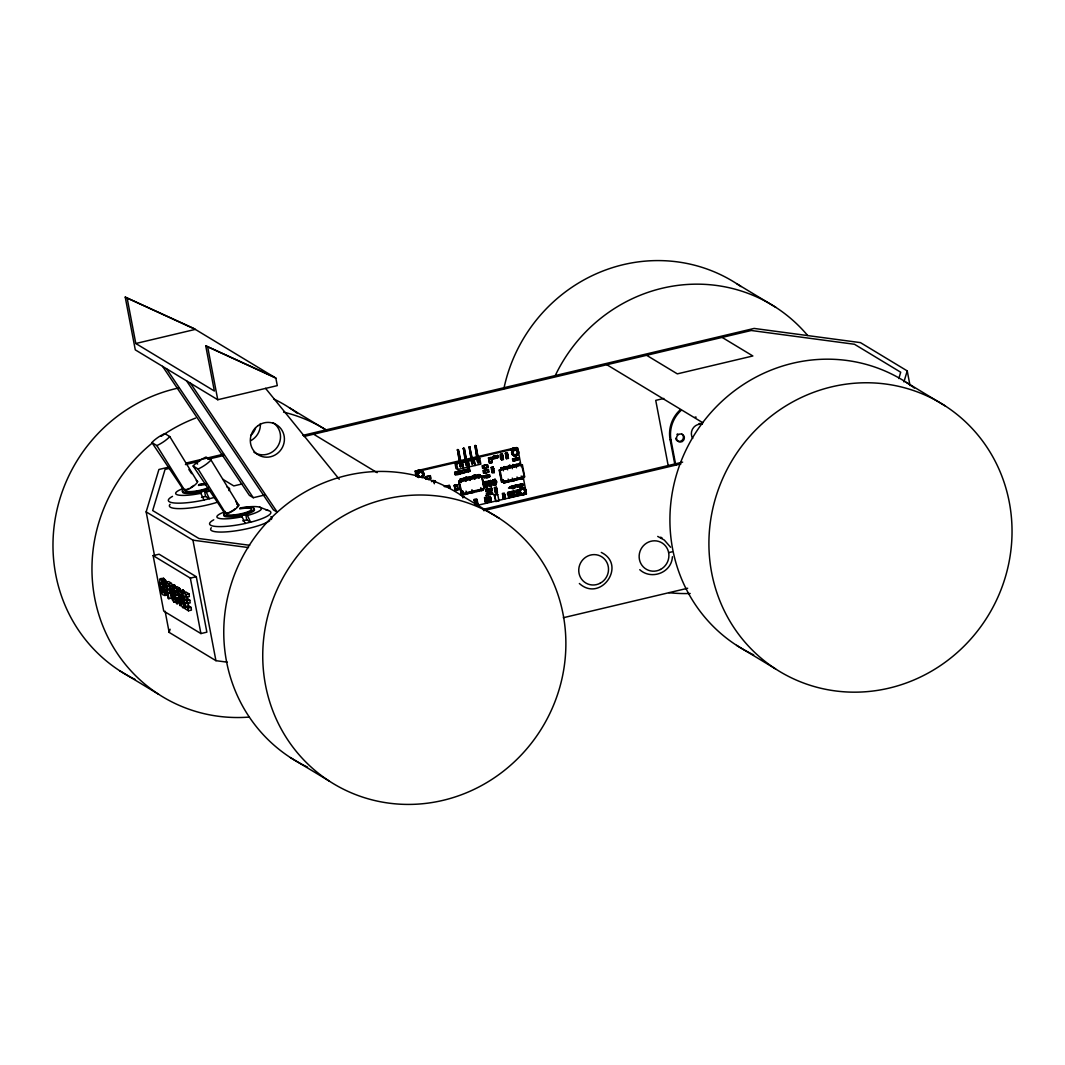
<?xml version="1.0" encoding="UTF-8"?>
<svg xmlns="http://www.w3.org/2000/svg" width="1065" height="1065" viewBox="0 0 1065 1065"><rect width="100%" height="100%" fill="white"/><g stroke="black" fill="none" stroke-linecap="round" stroke-linejoin="round"><path stroke-width="1.5" d="M444.637 486.425L449.27 485.613L450.016 487.916L449.337 488.236L449.417 485.267L444.158 486.492M487.956 467.255L487.317 464.673L482.112 465.831L482.645 468.36L487.956 467.255L487.371 464.62M488.329 469.425L483.017 470.623L483.563 473.14L488.875 472.035L488.409 469.545L488.196 472.354L485.227 473.006L484.562 470.437L485.68 472.94M503.252 480.262L502.906 480.927L502.281 480.075M503.306 480.488L503.106 479.703M446.328 486.532L445.623 486.559M457.524 449.59L460.466 467.229L461.664 465.977L458.616 449.976L457.524 449.59L459.96 465.924L461.158 464.673L458.616 451.294M465.791 464.566L463.368 448.232L464.46 448.618L467.429 465.605L466.297 465.871L463.488 448.298M471.675 462.223L471.609 463.222L472.727 462.956L469.652 446.768L473.313 463.275L472.115 464.513L469.172 446.874L471.675 462.223L472.807 461.957M477.413 461.864L474.99 445.529L476.082 445.902L479.05 462.902L477.932 463.169L474.99 445.529M672.401 556.729C671.749 572.717 651.327 580.345 639.759 569.695M183.46 489.021L185.576 490.299A8.507 2.25 -32.9 0 0 197.571 481.952L169.761 436.557L164.849 433.588L163.278 434.294A12.753 3.368 -32.9 0 0 152.894 441.522L151.922 442.587L183.34 489.554A15.589 3.102 -10.8 0 0 188.984 492.376A15.589 3.102 -10.8 0 0 207.915 488.675M224.569 512.997L193.151 466.017L194.123 464.966A12.753 3.368 -32.9 0 1 204.52 457.737L206.078 457.031L210.99 460L238.813 505.396A8.507 2.25 -32.9 0 1 226.805 513.743L224.688 512.465A8.507 2.25 -32.9 0 1 225.354 511.426M427.717 479.17C424.429 470.85 429.102 486.066 429.887 476.268C431.192 476.494 422.539 476.002 426.013 479.277M484.775 468.161L483.656 465.658L484.322 468.227L487.277 467.575L487.411 465.099L482.591 465.764L483.23 468.36L482.844 466.071M488.196 472.354L488.129 469.732L483.497 470.557L484.136 473.14L483.75 470.85M502.347 479.916L503.159 479.729M154.545 555.837L146.158 511.879L158.911 469.479L168.616 467.176M227.364 662.19L215.929 660.673L169.149 632.384L170.094 629.242M898.807 378.554L900.71 372.231L854.463 344.261L751.278 330.496L304.084 436.464M903.919 381.896L907.234 370.9L860.453 342.624L754.153 328.433L302.873 435.372M159.923 579.28C159.337 583.474 160.056 596.866 164.929 595.015L163.957 588.106L162.026 586.935L163.85 592.699C159.617 593.711 159.91 575.366 162.812 585.257L166.553 584.685C168.47 576.019 154.372 579.626 163.757 578.348M162.732 579.04L163.411 578.228M183.127 607.756L183.819 604.308L182.714 602.018C181.915 611.63 178.041 585.856 181.995 596.946L182.781 597.145C177.336 577.19 176.976 612.721 186.362 606.97M182.168 590.596L183.433 590.33L184.844 593.085M456.752 484.761L457.83 490.126L455.314 490.659L454.289 485.334C457.87 482.126 460.027 491.364 455.687 490.339L455.54 489.594L457.897 488.941L455.288 489.461M426.759 476.761L427.265 479.25M483.803 465.751L484.322 468.227M484.721 470.53L485.227 473.006M430.606 478.465L430.233 478.584M491.072 457.95L492.097 461.544L489.487 462.862L491.937 462.463M491.817 484.575C482.112 484.029 494.346 477.253 491.777 484.176M495.757 480.595C485.986 480.608 503.346 479.623 493.92 484.202L494.067 484.948C500.27 486.026 491.644 471.755 496.21 484.721L493.694 485.267L492.682 479.929L495.198 479.383M455.447 489.554L454.289 485.334L455.367 490.699M491.577 458.589L488.981 458.682L491.205 458.017L492.11 462.383M488.715 481.726L491.298 481.633M493.175 480.688L495.545 480.581M173.249 584.925L174.54 584.978L175.792 587.334L172.823 588.04L171.558 585.683L170.267 585.63C168.39 600.141 179.719 612.269 172.823 588.04M169.761 436.557L168.789 437.622A12.753 3.368 -32.9 0 1 158.392 444.851L156.821 445.556L151.922 442.587M210.99 460L210.018 461.065A12.753 3.368 -32.9 0 1 199.621 468.294L198.063 468.986L193.151 466.017M462.729 491.138L462.21 492.176M462.356 491.138L462.649 492.656M491.285 458.056L488.489 457.923L488.981 458.682M489.141 458.496L489.487 462.064L492.057 461.145M455.407 489.128L457.897 488.941M493.667 484.069L496.25 483.137M433.881 481.407C436.104 478.837 434.64 483.67 435.372 481.859M459.974 479.01L462.463 479.01L461.731 478.611L461.132 479.197L462.596 480.089L460.852 480.501L460.08 479.516M462.942 478.318L465.432 478.318L466.017 481.407M465.898 477.626L468.387 477.626L465.911 476.747M468.853 476.934L471.342 476.934L469.905 476.627L471.476 478.012L469.732 478.425L471.476 477.972M471.808 476.241L474.298 476.241L474.884 479.33M474.777 475.549L477.266 475.549L474.351 474.737M477.732 474.857L480.222 474.857L478.784 474.537L480.355 475.935L478.611 476.335M463.967 494.133L462.822 493.947L463.661 494.852L465.405 494.44L464.167 493.561M462.916 494.44L465.232 493.894L463.342 493.761M468.36 493.747L466.616 494.16L466.004 493.135M468.826 493.055L471.143 492.509L470.477 492.15L468.826 493.055L471.316 493.055L470.184 492.682M471.795 492.363L474.098 491.817L473.446 491.458L474.284 492.363L472.541 492.776L471.702 491.87L472.314 492.176M476.494 491.271L477.24 491.671L474.75 491.671L475.709 490.859M474.75 491.671L477.067 491.125L476.401 490.765M479.05 490.592L480.195 490.978L478.451 491.378L477.613 490.486L478.757 490.672M477.706 490.978L480.022 490.433M480.794 489.674L481.407 490.685L483.151 490.286L481.926 489.407L480.661 490.286M454.915 486.559L457.378 485.999L454.795 486.093M488.835 482.192L491.085 481.62M521.597 465.019L524.459 476.934L501.815 482.205L499.445 470.024L510.508 467.602M456.991 484.988L454.768 485.547M495.385 479.583L492.682 479.929M458.815 481.34L461.225 493.907L458.749 481.313L461.464 493.854L462.117 493.654L459.082 481.3M484.109 488.582L481.873 475.935L458.749 481.313M500.656 467.948C503.439 469.359 502.054 466.723 501.202 467.775M500.736 468.427L502.893 467.815L503.465 470.797M504.144 467.974L506.008 468.147L503.612 467.255L504.251 467.562M503.705 467.735L505.862 467.122L503.985 466.577M507.113 467.282L508.857 466.883L506.567 466.563L507.646 469.825M506.66 467.042L508.817 466.43L507.739 466.75M511.812 466.19L509.536 465.871L510.175 466.177M509.616 466.35L511.786 465.738L512.345 468.72M513.024 465.898L514.888 466.071L512.491 465.179L513.13 465.485M512.585 465.658L514.741 465.046L512.864 464.5M515.993 465.205L517.736 464.806L515.447 464.486L516.525 467.748M515.54 464.966L517.697 464.353L516.618 464.673M518.961 463.621C520.079 462.037 521.065 465.871 519.054 464.1M518.509 464.273L520.159 463.382M503.492 482.884L505.143 481.992L505.742 482.751L503.745 482.778M506.354 481.7L508.551 481.54L506.7 482.086M509.416 481.5L511.067 480.608L511.666 481.367L509.656 481.393M513.743 480.435L514.621 480.674L512.877 481.074L512.119 479.769M512.371 480.808L514.115 480.395M517.018 476.987L517.577 479.982L515.247 479.636L515.873 479.942M515.327 480.115L516.991 479.223M519.574 478.571L520.545 479.29L518.202 478.944L519.374 479.117M518.296 479.423L520.399 478.771M521.411 478.145L521.757 478.997L523.501 478.598L522.902 477.839L521.251 478.731M430.287 478.358L430.313 475.629L425.121 476.88M160.149 579.001L161.88 580.385L163.571 585.391M203.987 500.031L200.832 493.281L199.128 492.256L204.507 490.978L206.89 491.844A22.671 4.526 -10.8 0 0 209.965 490.938M245.23 523.461L242.061 516.725L240.357 515.7L245.749 514.422L248.118 515.287A22.671 4.526 -10.8 0 0 261.098 507.885A22.671 4.526 -10.8 0 0 240.464 507.885M127.174 298.307L135.801 343.502L195.321 329.391L125.231 297.135L135.282 349.853L217.753 399.734L277.286 385.623L275.848 378.102L193.377 328.22L125.231 297.135M186.402 462.969L223.61 454.156M169.761 468.294L165.062 469.399L152.681 510.548L198.929 538.517L249.689 545.293M185.417 464.58L199.674 461.198M207.755 459.281L223.93 455.447M241.888 484.003L233.794 485.92L222.665 479.183M201.511 497.395L205.558 496.436L209.379 498.753L206.224 492.017M663.828 398.456L655.734 400.373L668.274 466.071M162.572 366.36L249.396 495.358L253.284 497.714L264.613 495.025M242.74 520.825L246.787 519.866L250.608 522.183L247.453 515.447M153.134 555.624L159.098 554.213L196.293 576.711L206.876 632.157L200.912 633.569L163.717 611.07L153.134 555.624L190.342 578.122L196.293 576.711M161.148 579.347L164.117 578.641M161.507 579.799L164.489 579.094M161.88 580.385L164.849 579.679M162.226 581.117L165.208 580.412M162.586 581.996L165.554 581.29M165.727 582.302L168.709 581.596L171.718 583.42L168.749 584.126L165.727 582.302L168.004 598.423L171.864 598.264L171.292 594.137M162.918 582.994L165.9 582.289M160.642 584.552L163.611 583.846L164.17 587.68M163.251 584.126L166.233 583.42M162.812 585.257L166.553 584.685M482.778 509.469L682.652 462.117M162.026 586.935L164.995 586.229L166.925 587.401L163.957 588.106M483.63 510.654L680.961 463.887M171.159 585.337L174.128 584.632M171.558 585.683L174.54 584.978M171.971 586.256L174.953 585.55M172.397 587.041L175.366 586.336M161.6 590.25L164.569 589.544M174.128 587.387L177.109 586.682L179.479 588.199L180.584 590.396L177.602 591.102L176.497 588.905L174.128 587.387L176.404 603.509L177.296 604.041L176.351 597.372L180.265 605.839L177.935 598.157L181.17 597.412M164.716 589.73L166.353 590.716L166.792 593.764L165.142 592.779L164.716 589.73L167.698 589.025M168.749 584.126L169.122 586.815L166.992 585.537L167.538 589.411L170.52 588.705L170.147 586.123M161.813 591.008L164.782 590.303M162.026 591.634L165.008 590.929M162.253 592.167L165.221 591.461M176.497 588.905L179.479 588.199M176.883 589.398L179.865 588.692M177.243 590.103L180.225 589.398M171.185 592.127C171.891 576.258 176.657 615.117 171.185 592.127L174.154 591.421L174.048 590.25M179.359 590.915L183.087 590.037M180.464 591.035L183.433 590.33M164.929 595.015L167.911 594.31M171.358 593.405L174.341 592.699M180.81 591.488L183.792 590.782M164.702 595.575L167.671 594.869L166.047 594.922M181.17 592.113L184.138 591.408M171.598 594.749L174.567 594.044M181.516 592.886L185.789 591.927L188.984 593.857L189.37 596.56L186.388 597.265L184.085 595.868L184.604 599.528L186.828 600.886L189.81 600.181L190.196 602.87L187.214 603.575L184.977 602.231L185.576 606.584L188.079 608.115L191.061 607.409L191.434 610.099L188.465 610.804L185.097 608.767L182.807 592.633L186.016 594.563L188.984 593.857M176.005 594.949C178.747 596.906 177.536 590.702 175.392 590.609L176.005 594.949L178.987 594.243M180.145 596.533L183.113 595.828M180.344 598.29L183.326 597.585L184.245 601.965L181.263 602.67M180.651 600.088L183.619 599.382M173.795 602.191L176.777 601.485M184.604 599.528L187.573 598.823L189.81 600.181M181.05 601.898L184.019 601.192M182.408 607.303L185.776 606.93M185.576 606.584L188.545 605.879L191.061 607.409M182.807 607.636L186.575 606.677M563.318 617.727L687.67 588.253M458.323 449.816L457.204 450.082L458.123 449.55M416.096 476.042L415.164 471.143L516.552 447.54L517.723 448.179L521.224 466.643M415.164 471.143L416.335 471.782L517.723 448.179M456.672 463.781L462.303 462.476L463.382 468.187L457.75 469.505L455.993 468.547L454.915 462.822L456.672 463.781L457.75 469.505M462.503 462.423L479.756 458.403L480.848 464.127L463.595 468.147L462.503 462.423L460.546 461.518M500.39 454.396L502.4 454.063L503.439 459.534C500.204 462.064 498.46 452.905 502.4 454.063M505.369 453.237L507.379 452.905L508.418 458.376L506.407 458.709L505.369 453.237L507.379 452.905M492.376 456.712L497.768 455.447L498.3 457.418C486.079 462.716 496.41 451.294 497.009 457.71M496.649 455.847L497.941 455.54M460.027 464.926L461.158 464.673M488.569 458.07L490.952 457.351L492.03 462.716L489.501 463.262L488.489 457.923M500.803 455.807C505.263 454.262 499.924 457.497 500.55 454.489M505.782 454.649C510.241 453.104 504.903 456.339 505.542 453.331M460.253 466.084L461.371 465.818M471.902 463.368L473.02 463.115M492.736 458.576L496.849 457.883L496.144 455.833M460.546 466.244L461.664 465.977M466.377 464.886L467.508 464.62M472.194 463.528L473.313 463.275M477.999 462.183L479.13 461.917M501.349 458.642C506.021 458.203 499.978 457.777 501.602 459.96M506.328 457.484C510.907 456.805 505.01 457.031 506.407 458.709M425.707 476.88L430.353 476.108M454.595 472.261L461.331 470.69L461.997 473.14C452.971 477.746 452.252 470.916 460.147 471.302L460.586 473.645L459.92 471.183L461.544 470.81M463.248 472.847L462.583 470.397L469.332 468.826L469.985 471.276C451.866 474.631 469.851 473.992 464.633 469.918M469.545 468.946L467.921 469.319L468.587 471.782L468.147 469.452L462.583 470.397M482.764 465.871L487.49 464.766M517.324 460.107L516.791 458.15L517.324 460.107L513.05 460.972L512.518 459.002L517.91 457.75L518.442 459.707L514.874 460.679L514.169 458.629M512.518 459.002L518.083 457.844M455.035 474.591L460.16 473.739L459.281 471.169M469.985 471.276L467.721 471.635L467.282 469.306M487.97 467.056L482.645 468.36M493.974 471.302L494.227 472.62L492.216 472.953L491.178 467.482L493.015 467.056L493.614 468.56L494.16 471.396L492.137 471.728L494.16 471.396M431.471 481.593L433.828 481.047L432.909 480.541M493.188 467.149L491.178 467.482M483.67 470.65L488.409 469.545M493.441 468.467L491.604 468.893L493.614 468.56M435.186 482.285L434.094 482.538M509.483 465.272L511.786 465.738M483.563 473.14L488.875 471.835M518.948 464.513L520.798 464.686M465.432 478.318L463.994 478.012L465.565 479.396L463.808 479.809L463.035 478.824M474.298 476.241L472.86 475.935L474.431 477.32L472.687 477.732L471.915 476.734M503.039 468.84L501.189 468.667M511.919 466.763L510.068 466.59M519.068 465.125L520.812 464.713M474.87 476.042L475.642 477.027L477.386 476.627L475.829 475.243M513.676 466.856L516.845 466.124M499.498 470.064L522.143 464.793M460.732 479.876L462.476 479.463M463.688 479.183L465.445 478.771M466.656 478.491L468.52 478.704L466.776 479.117L465.991 478.118M471.356 477.386L468.946 477.426M472.567 477.093L474.311 476.694M475.522 476.401L477.28 476.002M480.235 475.31L477.826 475.349M460.852 480.461L462.596 480.062M463.808 479.769L465.551 479.37M466.763 479.077L468.507 478.664M472.687 477.692L474.431 477.28M475.642 477L477.386 476.588M478.598 476.308L480.342 475.895M483.909 475.909L489.474 474.737L489.833 476.614L484.269 477.772L483.909 475.909L489.474 474.737M459.88 481.913L482.046 476.747L481.726 476.028M444.811 486.519L449.457 485.76M485.92 477.653C484.921 472.727 485.36 480.741 488.715 477.014L488.183 475.043L488.715 477.014M454.369 485.467L456.832 484.895M485.627 487.49L484.415 481.926L486.252 481.5L487.477 487.064L485.467 487.397L487.477 487.064M488.223 480.967L490.925 480.621L488.223 480.967L489.288 486.332L491.75 485.76L490.672 480.395M486.425 481.593L484.415 481.926M504.757 480.808L501.748 482.165M491.591 484.322L489.328 484.775M489.607 485.986C494.839 484.029 488.422 487.384 489.461 485.241M508.138 479.064L508.697 482.059L506.447 482.192M461.145 493.854L484.349 488.515L481.952 475.975M468.187 493.202L465.778 493.255M480.887 490.166L482.978 489.74L481.926 489.407M490.313 488.582L490.898 490.619L485.906 491.431L485.547 489.527L491.537 488.129L492.123 490.153L490.672 490.486L490.313 488.582L491.75 488.249M485.547 489.527L490.539 488.702M497.288 491.431L497.355 492.642L495.345 492.988L494.306 487.504L496.317 487.171L496.743 488.582L497.288 491.431L495.265 491.764M496.57 488.489L494.732 488.915L496.743 488.582M485.906 491.431L492.123 490.153M462.636 497.768L464.247 497.049M509.975 486.705C530.516 481.327 493.721 490.992 515.899 487.411L515.367 485.454M517.058 485.054L522.622 483.896L522.968 485.76L517.404 486.931L517.058 485.054L522.622 483.896M486.891 495.198L486.359 493.281L492.216 491.923L492.749 493.827C477.386 496.649 492.31 496.144 488.129 492.869M488.143 493.162C488.808 497.674 486.665 490.299 491.191 492.456L491.537 494.267L491.191 492.456M511.985 488.462C511 483.523 511.44 491.551 514.781 487.81L514.249 485.84L514.089 487.69M519.054 486.812C518.069 481.873 518.509 489.9 521.85 486.159L521.317 484.202L521.85 486.159M494.054 494.759L497.728 494.44L498.939 500.776L495.944 501.482L494.054 494.759L497.728 494.44M487.277 501.402L487.53 502.72L485.52 503.053L484.482 497.581L486.492 497.248L486.918 498.66L487.464 501.495L485.44 501.828L487.464 501.495M488.223 496.716L489.261 502.187L488.223 496.716L490.233 496.37L490.659 497.794L491.205 500.63L489.181 500.963L491.205 500.63M502.321 493.428L504.331 493.095L505.382 498.566L503.372 498.899C503.292 492.949 500.497 494.24 504.757 494.506L505.303 497.342L503.292 497.674L503.372 498.899M508.005 492.11L510.015 491.777L511.054 497.248L509.043 497.581C503.918 488.555 513.41 494.945 508.431 493.521M511.906 491.205L513.916 490.859L514.954 496.343L512.944 496.676C507.819 487.65 517.31 494.04 512.318 492.602M518.668 494.093L518.921 495.411L516.911 495.744L515.859 490.273L517.87 489.94L518.309 491.351L518.841 494.2L516.831 494.533L518.841 494.2M477.12 499.711L474.258 500.111L477.12 499.711L477.865 503.639L475.003 504.038L477.865 503.639M486.745 498.566L484.908 498.992L486.918 498.66M490.486 497.688L488.649 498.127L490.659 497.794M502.747 494.839L504.757 494.506M518.122 491.258L516.285 491.684L518.309 491.351M503.292 497.674L505.303 497.342M508.964 496.357C513.543 495.664 507.659 495.904 509.043 497.581M512.864 495.451C517.444 494.759 511.546 494.999 512.944 496.676M477.666 504.171L475.083 504.73L474.071 499.432L476.667 498.873L477.599 504.131M489.261 502.187L491.271 501.855L491.018 500.537M478.145 505.156L526.416 493.92L523.008 475.948M661.046 538.211L662.19 537.998M668.647 552.615L672.082 551.816M200.832 493.281L200.14 493.441A22.671 4.526 -10.8 0 1 177.522 494.852A22.671 4.526 -10.8 0 1 183.113 488.542M242.061 516.725L241.369 516.884A22.671 4.526 -10.8 0 1 218.751 518.282A22.671 4.526 -10.8 0 1 224.342 511.985M484.668 467.961L483.976 467.988M427.038 479.064L430.633 478.132M485.587 472.74L484.881 472.767M177.935 598.157L178.601 596.4L177.602 591.102M236.696 504.118L238.933 504.863M517.736 464.806L516.831 464.114M514.781 465.498L513.863 464.806M508.857 466.883L507.952 466.19M502.028 467.575L502.893 467.815M505.888 467.575L504.983 466.883M508.191 481.779L508.697 482.059M506.674 481.526L506.288 481.633M496.29 484.389L494.067 484.948M455.687 490.339L457.91 489.78M146.158 511.879L192.938 540.168L248.531 547.583M259.58 507.126L268.274 510.494M462.516 491.045L463.089 491.764M135.801 343.502L214.358 391.015L205.731 345.819L273.878 376.904M205.731 345.819L275.848 378.102M516.285 458.136L516.631 460M518.442 459.707L517.91 457.75M507.512 454.462L505.675 454.888M507.925 456.619L506.088 457.045M508.418 458.376L507.206 452.811M502.534 455.62L500.696 456.046M501.109 458.203L503.292 457.963L502.227 453.97M498.3 457.418L497.768 455.447M475.576 445.476L474.657 446.009L475.789 445.756L478.611 460.599M494.027 456.326L494.373 458.19M509.376 465.312L510.082 465.698M494.2 458.363L493.854 456.499M521.61 478.491L522.995 478.318M463.954 448.192L463.035 448.724L464.167 448.458L466.989 463.302M477.999 457.457L479.756 458.403M520.812 484.189L521.171 486.053M522.968 485.76L522.449 483.803M512.212 480.248L512.917 480.635M472.367 458.762L474.125 459.721L475.216 465.432M491.498 469.132L493.681 468.906L493.015 467.056M472.194 458.802L473.952 459.761L475.03 465.485M518.695 484.681L519.054 486.545M491.897 471.289L494.093 471.049L494.227 472.62M509.762 481.26L511.16 481.087M506.74 481.021L507.526 481.886L506.208 481.154M517.404 486.931L517.231 485.147M466.377 460.16L468.307 461.078L469.399 466.789L467.641 465.831M525.258 493.281L526.416 493.92M511.626 486.319L511.972 488.183M517.87 489.94L518.362 491.697L516.179 491.937M503.852 482.645L505.236 482.472M487.663 475.03L488.01 476.894M489.833 476.614L489.301 474.644M513.916 490.859L514.954 496.343M485.547 475.522L485.893 477.386M514.049 492.429L512.212 492.855M516.592 494.08L518.775 493.84L518.921 495.411M510.015 491.777L510.508 493.521L508.311 493.761M484.269 477.772L484.082 476.002M514.462 494.573L512.624 494.999M474.245 474.79L475.296 475.363M496.317 487.171L496.809 488.928L494.626 489.168M510.561 495.478L508.724 495.917M486.678 482.911C483.736 481.739 485.001 488.409 487.224 485.747M486.572 483.151L484.735 483.59M489.208 485.107L488.689 481.18M504.477 494.653L502.64 495.079M461.997 473.14L461.331 470.69M485.147 485.733L487.331 485.494L486.252 481.5M489.714 488.555L490.073 490.459M495.025 491.311L497.222 491.072L497.355 492.642M504.89 496.809L503.053 497.235M456.632 471.782L457.071 474.125M487.357 489.101L487.717 491.018M490.433 492.336L490.779 494.147L492.749 493.827M498.247 500.404L498.939 500.776M490.233 496.37L491.271 501.855M490.379 497.941L488.529 498.367M486.492 497.248L487.397 501.149L485.201 501.389M490.779 500.084L488.941 500.51M486.638 498.806L484.801 499.232M476.854 500.231L474.338 500.816M430.313 475.629L430.846 478.158M477.333 502.747L474.817 503.332M450.016 487.916L449.337 485.693M657.717 536.414L664.334 540.088L670.591 547.237M601.286 552.429C627.085 565.009 600.753 602.843 579.36 583.5M906.395 382.441L945.374 406.018A156.488 149.712 -58.8 0 1 926.736 673.839A156.488 149.712 -58.8 0 1 709.29 532.54A156.488 149.712 -58.8 0 1 945.374 406.018M736.94 283.849L775.919 307.412M722.137 337.405L752.848 355.976L677.327 373.868L646.615 355.297M606.85 364.723L702.927 422.818M680.003 410.025A31.298 29.94 -58.8 0 0 670.111 439.645L671.03 440.204L675.782 465.165M736.581 645.337L775.56 668.913M460.226 494.693L499.205 518.256A156.488 149.712 -58.8 0 1 480.568 786.09A156.488 149.712 -58.8 0 1 263.122 644.778A156.488 149.712 -58.8 0 1 499.205 518.256M289.44 407.802L327.035 430.526A156.488 149.712 -58.8 0 0 283.57 412.128M194.815 462.356L197.611 464.034M196.266 480.555L197.704 481.42M167.538 589.411L169.628 590.662L170.014 593.365L167.924 592.1L168.896 598.969M290.412 757.588L329.391 781.151M119.626 670.697L158.605 694.274M313.603 434.201L377.13 472.674M265.571 388.339L339.242 479.237M190.475 383.227L277.299 512.225L273.399 509.869L186.575 380.871M166.46 368.716L253.284 497.714M235.658 501.229L237.508 503.998M188.878 469.505L191.647 473.645M198.063 468.986L226.006 513.849M156.821 445.556L184.764 490.419M164.662 581.517L165.035 582.222M461.052 493.082L461.385 493.801M454.941 485.893L455.66 489.674M182.727 598.73L183.074 600.394M670.111 439.645L674.851 464.526M907.234 370.9L910.029 385.557M660.832 537.08L661.112 538.251M521.184 476.015L521.757 478.997M514.528 460.759L513.996 458.802L514.342 460.666M512.691 459.095L513.05 460.972M516.472 491.777L517.004 494.626M512.305 478.092L512.877 481.074M505.968 454.742L506.501 457.577M512.505 492.709L513.037 495.545M508.604 493.614L509.137 496.45M500.989 455.9L501.522 458.735M503.426 480.169L503.998 483.151M500.137 470.57L502.307 481.939M502.92 494.932L503.465 497.781M492.549 456.805L492.909 458.669M491.777 468.986L492.323 471.835M493.148 480.142L494 483.763M494.906 489.021L495.451 491.857M488.742 458.163L489.66 462.956M492.935 480.169L493.84 484.961M494.732 495.132L495.944 501.482M491.537 488.129L491.91 490.033M488.476 481.207L489.381 485.999M487.424 489.421L487.783 491.338M487.198 489.301L487.57 491.218M485.76 489.634L486.119 491.551M481.939 477.559L483.723 486.958M485.081 499.086L485.627 501.935M482.418 489.873L481.087 489.594M478.478 475.256L479.064 478.345M480.821 487.61L481.407 490.685M468.134 461.118L469.226 466.829M469.332 468.826L469.772 471.169M474.591 500.297L475.336 504.224M469.598 477.333L470.184 480.422M471.941 489.687L472.541 492.776M470.584 492.656L469.252 492.376M464.646 470.264L465.086 472.594L464.42 470.144M466.031 491.072L466.616 494.16M460.719 479.423L461.305 482.498M456.645 472.128L457.098 474.457L456.432 471.995M454.808 472.381L455.248 474.71M435.345 481.007L435.465 482.205M433.641 480.461L434.334 483.763M425.787 477.08L426.186 479.17M416.335 471.782L417.267 476.681M245.749 514.422L246.787 519.866M207.702 347.017L217.753 399.734M204.507 490.978L205.558 496.436M192.938 540.168L215.929 660.673M190.342 578.122L200.912 633.569M165.115 611.217L169.149 632.384M186.016 594.563L186.388 597.265M186.828 600.886L187.214 603.575M187.227 596.387L187.573 598.823M188.079 608.115L188.465 610.804M188.159 602.976L188.545 605.879M255.573 427.957A17.599 16.84 -58.8 0 1 250.634 435.612M273.026 422.659A17.599 16.84 -58.8 0 1 274.637 450.136L272.866 451.573A17.599 16.84 -58.8 0 1 253.923 452.226M260.379 423.564A17.599 16.84 -58.8 0 1 254.535 437.968L252.751 439.419A17.599 16.84 -58.8 0 1 250.821 440.617M227.045 487.051A31.178 6.217 -10.8 0 1 228.922 490.592M214.145 497.435A31.178 6.217 -10.8 0 1 211.283 498.26L202.004 500.457A31.178 6.217 -10.8 0 1 173.182 502.853A31.178 6.217 -10.8 0 1 172.517 496.37M199.222 484.442A22.671 4.526 -10.8 0 1 206.038 483.497M216.568 502.48A31.178 6.217 -10.8 0 1 182.514 508.577A31.178 6.217 -10.8 0 1 170.081 504.304M208.128 489.767A15.589 3.102 -10.8 0 1 190.196 493.414A15.589 3.102 -10.8 0 1 182.967 491.324M198.609 484.855A15.589 3.102 -10.8 0 1 205.465 484.029M208.554 487.504A12.753 2.543 -10.8 0 1 192.272 491.498A12.753 2.543 -10.8 0 1 186.042 489.368M198.449 485.467A12.753 2.543 -10.8 0 1 205.678 484.721M193.724 485.48A7.082 1.864 -32.9 0 1 190.728 487.557M189.157 488.422A7.082 1.864 -32.9 0 1 187.68 489.075M186.402 489.501A7.082 1.864 -32.9 0 1 184.751 489.501M265.997 510.029A31.178 6.217 -10.8 0 1 252.512 521.704L243.246 523.9A31.178 6.217 -10.8 0 1 214.411 526.296A31.178 6.217 -10.8 0 1 213.759 519.813M270.896 516.592A31.178 6.217 -10.8 0 1 271.189 519.494M269.791 520.692A31.178 6.217 -10.8 0 1 232.383 531.289A31.178 6.217 -10.8 0 1 211.309 527.747M253.989 509.19A15.589 3.102 -10.8 0 1 239.479 515.806A15.589 3.102 -10.8 0 1 224.196 514.768M239.851 508.298A15.589 3.102 -10.8 0 1 253.923 509.549A15.589 3.102 -10.8 0 1 233.395 515.58A15.589 3.102 -10.8 0 1 225.727 512.438M239.692 508.897A12.753 2.543 -10.8 0 1 251.327 509.776A12.753 2.543 -10.8 0 1 235.645 514.715A12.753 2.543 -10.8 0 1 227.284 512.811M237.628 505.981A7.082 1.864 -32.9 0 1 237.082 506.847M234.952 508.924A7.082 1.864 -32.9 0 1 228.922 512.518M227.63 512.931A7.082 1.864 -32.9 0 1 225.98 512.944M307.532 767.106A156.488 149.712 -58.8 0 1 245.762 551.111A156.488 149.712 -58.8 0 1 464.287 497.422M753.687 654.855A156.488 149.712 -58.8 0 1 693.222 436.65A156.488 149.712 -58.8 0 1 914.422 388.059M249.29 717.064A156.488 149.712 -58.8 0 1 100.682 620.229A156.488 149.712 -58.8 0 1 152.535 442.827M161.294 436.251A156.488 149.712 -58.8 0 1 195.601 418.079M273.798 398.976A156.488 149.712 -58.8 0 1 297.468 413.42M135.268 679.523A156.488 149.712 -58.8 0 1 54.741 521.704A156.488 149.712 -58.8 0 1 179.053 387.886M555.464 375.133A156.488 149.712 -58.8 0 1 807.656 335.488M690.16 593.485A156.488 149.712 -58.8 0 1 668.753 592.659M503.865 388.685A156.488 149.712 -58.8 0 1 741 286.578M416.615 476.228A3.581 3.435 -61.4 0 1 415.949 472.767M416.961 471.209A3.581 3.435 -61.4 0 1 420.369 470.411M417.107 476.721A3.581 3.435 -61.4 0 1 415.776 472.66M416.788 471.103A3.581 3.435 -61.4 0 1 420.196 470.317M516.978 450.109A3.581 3.435 -61.4 0 1 517.27 450.988M510.987 449.896A3.581 3.435 -61.4 0 1 511.586 449.177M512.345 448.645A3.581 3.435 -61.4 0 1 515.806 448.764M510.814 449.789A3.581 3.435 -61.4 0 1 515.633 448.671M524.499 489.767A3.581 3.435 -61.4 0 1 524.552 490.699M524.379 488.995A3.581 3.435 -61.4 0 1 524.726 490.792M417.001 474.804A2.37 2.276 -61.4 0 1 416.801 474.231M512.758 452.345A2.37 2.276 -61.4 0 1 516.152 450.335A2.37 2.276 -61.4 0 1 516.392 454.276A2.37 2.276 -61.4 0 1 512.784 452.945M417.467 476.215A3.581 3.435 -61.4 0 1 419.078 471.409A3.581 3.435 -61.4 0 1 423.71 472.887A3.581 3.435 -61.4 0 1 422.113 477.692M418.652 477.559A3.581 3.435 -61.4 0 1 417.973 476.974M421.554 471.063A3.581 3.435 -61.4 0 1 421.94 477.586M417.294 476.122A3.581 3.435 -61.4 0 1 420.662 470.903M520.279 490.619A2.37 2.276 -61.4 0 1 524.033 489.567A2.37 2.276 -61.4 0 1 523.261 493.468A2.37 2.276 -61.4 0 1 520.159 491.218M681.72 434.001A4.074 3.887 -58.8 0 1 681.68 440.684A4.074 3.887 -58.8 0 1 675.636 438.327M676.927 434.48A4.074 3.887 -58.8 0 1 677.793 433.868M696.191 417.161A4.074 3.887 -58.8 0 1 695.179 416.987M692.716 438.421A9.265 8.866 -58.8 0 1 702.314 424.256M699.066 423.564A9.265 8.866 -58.8 0 1 701.396 423.697M671.03 440.204A31.298 29.94 -58.8 0 1 680.934 410.584M458.017 472.674C458.829 475.629 459.867 470.637 458.017 472.674M466.017 470.81C466.829 473.765 467.868 468.773 466.017 470.81M486.652 476.228C487.238 478.571 488.236 474.657 486.652 476.228M495.105 457.045C495.704 459.401 496.649 455.421 495.105 457.045M512.704 487.038C513.343 489.407 514.182 485.414 512.704 487.038M515.234 459.335C515.819 461.704 516.818 457.724 515.234 459.335M519.773 485.387C520.372 487.743 521.331 483.79 519.773 485.387M488.635 489.847C489.301 492.283 490.339 488.156 488.635 489.847M489.328 493.561C489.967 495.851 490.992 491.937 489.328 493.561M485.613 484.562L486.825 484.602L485.613 484.562M485.68 500.217L486.891 500.257L485.68 500.217M492.376 470.118L493.588 470.158L492.376 470.118M489.421 499.352L490.632 499.392L489.421 499.352M501.588 457.031L502.8 457.071L501.588 457.031M495.505 490.153L496.689 490.326L495.571 490.02M506.567 455.873L507.779 455.913L506.567 455.873M503.519 496.064L504.73 496.104L503.519 496.064M509.203 494.746L510.415 494.786L509.203 494.746M513.104 493.84L514.315 493.88L513.104 493.84M517.071 492.909L518.282 492.949L517.071 492.909M257.97 425.654L256.199 427.105A17.599 16.84 -58.8 0 0 253.776 450.854A17.599 16.84 -58.8 0 0 276.767 453.93L278.537 452.492A17.599 16.84 -58.8 0 0 280.947 428.742A17.599 16.84 -58.8 0 0 257.97 425.654M469.971 447.1L468.853 447.367L469.971 447.1M522.382 464.726L499.205 470.078L501.575 482.259L524.686 476.867L522.382 464.726M516.219 454.595A2.37 2.276 -61.4 0 0 516.498 450.535A2.37 2.276 -61.4 0 0 512.931 452.439A2.37 2.276 -61.4 0 0 516.219 454.595M421.421 476.521A2.37 2.276 -61.4 0 0 421.7 472.461A2.37 2.276 -61.4 0 0 418.132 474.364A2.37 2.276 -61.4 0 0 421.421 476.521M421.594 476.627A2.37 2.276 -61.4 0 0 421.873 472.567A2.37 2.276 -61.4 0 0 418.305 474.457A2.37 2.276 -61.4 0 0 421.594 476.627M516.565 455.567A3.581 3.435 -61.4 0 0 516.991 449.417A3.581 3.435 -61.4 0 0 511.586 452.292A3.581 3.435 -61.4 0 0 516.565 455.567M516.738 455.66A3.581 3.435 -61.4 0 0 517.164 449.51A3.581 3.435 -61.4 0 0 511.759 452.399A3.581 3.435 -61.4 0 0 516.738 455.66M523.621 493.481A2.37 2.276 -61.4 0 0 523.9 489.421A2.37 2.276 -61.4 0 0 520.332 491.324A2.37 2.276 -61.4 0 0 523.621 493.481M523.967 494.453A3.594 3.448 -61.4 0 0 524.393 488.289A3.594 3.448 -61.4 0 0 518.975 491.178A3.594 3.448 -61.4 0 0 523.967 494.453M524.14 494.546A3.594 3.448 -61.4 0 0 524.566 488.396A3.594 3.448 -61.4 0 0 519.148 491.271A3.594 3.448 -61.4 0 0 524.14 494.546M600.141 583.247A15.349 14.75 -60.8 0 0 601.965 556.928A15.349 14.75 -60.8 0 0 578.774 569.243A15.349 14.75 -60.8 0 0 600.141 583.247M660.54 569.442A15.349 14.75 -60.8 0 0 662.363 543.123A15.349 14.75 -60.8 0 0 639.173 555.437A15.349 14.75 -60.8 0 0 660.54 569.442M682.159 441.522A4.074 3.887 -58.8 0 0 682.638 434.547A4.074 3.887 -58.8 0 0 676.501 437.848A4.074 3.887 -58.8 0 0 682.159 441.522"/></g></svg>
